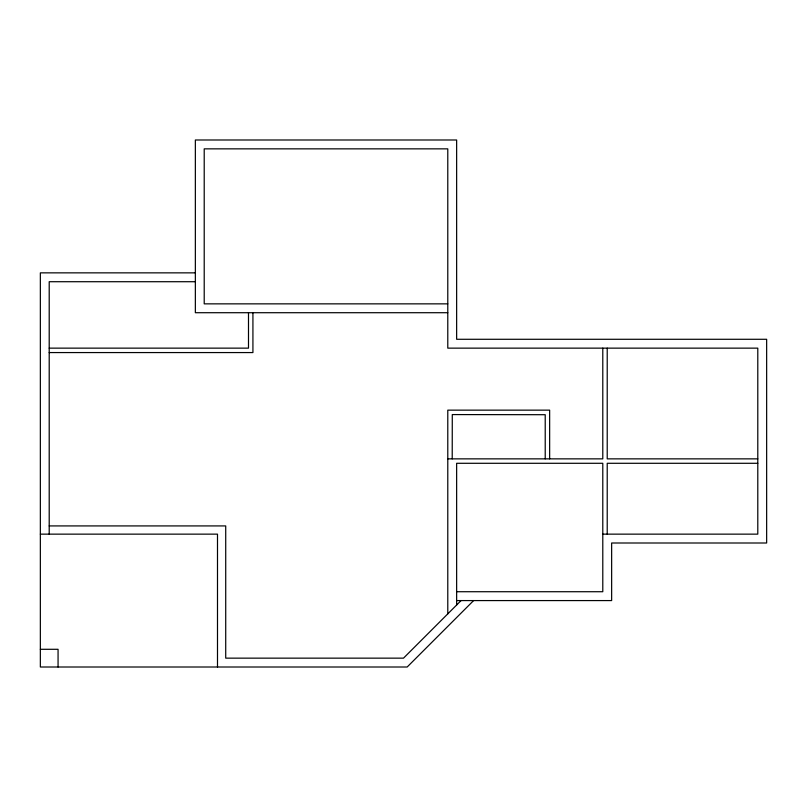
<?xml version="1.0" encoding="UTF-8"?>
<svg xmlns="http://www.w3.org/2000/svg" width="807" height="807" viewBox="0 0 807 807"><rect width="100%" height="100%" fill="white"/><g stroke="black" fill="none" stroke-linecap="round" stroke-linejoin="round"><path stroke-width="1.21" d="M452.213 458.86L452.283 414.576L545.219 414.707L545.219 458.86M461.069 600.579L403.5 658.149L225.718 658.149L225.718 525.922L49.207 525.922M473.598 600.579L407.172 667.006L40.35 667.006L40.35 272.857L195.355 272.857M195.355 281.714L49.207 281.714L49.207 534.143M447.784 303.856L204.211 303.856L204.211 148.851L447.784 148.851L447.784 348.14L757.793 348.14L757.793 534.143L602.789 534.143M447.784 312.713L195.355 312.713L195.355 139.994L456.641 139.994L456.641 339.283L766.65 339.283L766.65 543L611.645 543L611.645 600.579L456.641 600.579M49.207 348.14L248.495 348.14L248.495 312.713M49.207 352.568L252.924 352.568L252.924 312.713M447.784 458.86L602.789 458.86L602.789 348.14M757.793 458.86L607.217 458.86L607.217 348.14M757.793 463.289L607.217 463.289L607.217 534.143M40.35 534.143L217.497 534.143L217.497 667.006M456.641 591.723L602.789 591.723L602.789 463.289L456.641 463.289L456.641 605.008M40.35 649.292L58.064 649.292L58.064 667.006M549.648 458.86L549.648 410.148L447.784 410.148L447.784 613.865"/></g></svg>
